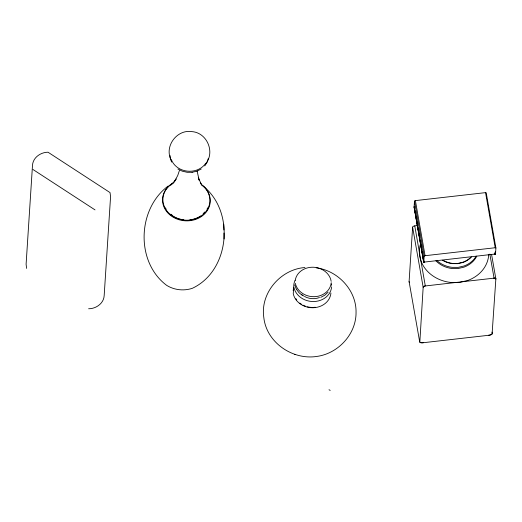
<?xml version="1.0" encoding="UTF-8"?>
<svg xmlns="http://www.w3.org/2000/svg" width="522" height="522" viewBox="0 0 522 522"><rect width="100%" height="100%" fill="white"/><g stroke="black" fill="none" stroke-linecap="round" stroke-linejoin="round"><path stroke-width="0.78" d="M424.51 262.064A0.744 0.372 -10 0 1 423.799 261.763L414.129 206.66L414.475 201.166A0.9 0.45 -10 0 1 415.395 200.605L485.545 192.631A0.718 0.359 -10 0 1 486.23 192.918L495.9 248.022L495.561 253.314A1.325 0.666 -10 0 1 494.203 254.142M423.799 261.763L424.145 256.269L414.475 201.166M492.337 333.441L492.213 333.826A2.825 1.409 -10 0 1 489.453 335.196L422.344 342.823A2.825 1.409 -10 0 1 419.721 342.067L409.098 281.612L412.621 227.174A2.095 1.044 -10 0 1 414.755 225.869L417.182 225.595M414.103 207.038L423.753 262.54L414.103 207.038L414.833 206.96M495.078 252.322L495.326 254.403L495.045 252.811M488.311 335.326A4.567 2.284 -10 0 0 492.096 333.897L495.861 278.898L491.639 254.86M330.935 293.038A19.06 16.469 6.5 0 1 313.011 307.745A19.06 16.469 6.5 0 1 293.26 293.762L293.866 284.353A19.06 16.469 6.5 0 1 295.139 280.229M203.078 186.067C235.2 211.384 229.902 270.631 192.442 288.255L192.364 288.294C183.881 291.139 174.341 290.115 166.72 285.397L166.635 285.338C135.446 261.998 137.299 208.983 168.123 186.067M179.431 170.485L177.715 175.555L174.407 181.689L176.149 178.994L172.28 183.744M208.258 158.59L207.254 162.081L204.774 165.911M205.4 163.986C215.514 152.568 207.13 132.568 191.868 131.616C176.801 129.143 163.973 146.604 171.216 160.124M328.11 292.15L324.912 295.152L320.743 297.37M170.779 185.147L174.361 182.002M201.238 169.017L196.951 171.177L192.116 172.293M304.959 267.532C280.679 269.241 260.165 292.94 263.786 317.298C266.324 342.269 292.294 360.206 316.704 356.448C338.125 353.655 356.337 334.067 356.05 312.28C356.441 290.212 337.858 270.553 316.215 267.832M424.145 256.269A0.9 0.45 -10 0 1 425.065 255.708L495.215 247.735A0.718 0.359 -10 0 1 495.9 248.022M423.773 262.142L494.699 254.083A1.325 0.666 -10 0 0 495.358 253.92M495.861 278.898A1.879 0.94 -10 0 0 494.066 278.148L425.097 285.984A1.879 0.94 -10 0 0 423.172 287.159L419.832 342.106A4.567 2.284 -10 0 0 423.486 342.693M88.616 308.763C96.002 308.809 103.819 303.412 104.172 295.602L110.566 196.722L110.031 192.585L48.031 152.222C40.657 152.209 32.873 157.592 32.494 165.389L26.1 264.262L26.615 268.393M192.135 172.293L187.13 172.293L182.269 171.177L177.885 169.017M294.447 354.34L295.459 354.549M329.004 389.758L330.211 390.384M33.01 169.519L95.011 209.883M302.571 295.582L299.002 292.705L296.379 289.149M200.285 182.746L200.99 183.744M200.376 182.896L202.164 185.473M201.016 183.613L198.308 177.663L199.15 180.194L197.075 170.864M294.734 284.888L296.242 288.927M171.588 162.081L170.185 157.885L170.126 155.615M485.545 192.631L495.215 247.735M495.28 251.721L495.561 253.314M489.845 254.11L494.066 278.148M492.037 332.096L492.318 333.702M415.395 200.605L425.065 255.708M414.429 207.006L414.709 208.598M415.127 210.999L416.249 217.387M416.53 218.986L417.796 226.17M418.076 227.768L419.897 238.149M420.314 240.544L421.998 250.129M422.278 251.728L423.538 258.912M423.818 260.511L424.099 262.109M414.755 225.869L425.306 285.965A2.095 1.044 -10 0 0 423.166 287.263L412.621 227.174M223.742 224.114L223.892 229.961M223.945 233.021L224.095 238.985M201.172 184.416A23.888 20.541 3.7 0 1 203.606 214.842A23.888 20.541 3.7 0 1 168.241 213.354A23.888 20.541 3.7 0 1 172.736 183.215M202.138 185.219A23.523 20.227 3.7 0 1 202.634 214.914A23.523 20.227 3.7 0 1 168.208 212.493A23.523 20.227 3.7 0 1 172.965 183.17M207.71 207.847A22.903 19.692 3.7 0 1 207.025 209.185M204.82 212.304A22.903 19.692 3.7 0 1 203.188 213.981M200.676 215.945A22.903 19.692 3.7 0 1 196.239 218.261M195.561 218.516A22.903 19.692 3.7 0 1 189.819 219.847M183.848 219.847A22.903 19.692 3.7 0 1 170.838 214.503M166.159 209.185A22.903 19.692 3.7 0 1 165.415 207.847M204.839 211.991A22.903 19.692 3.7 0 1 203.208 213.668M172.156 215.175A22.903 19.692 3.7 0 1 170.857 214.19M205.368 163.784A18.812 16.175 3.7 0 1 187.228 171.131A18.812 16.175 3.7 0 1 171.497 159.954M295.224 280.412A18.159 15.693 6.5 0 1 313.154 267.225A18.159 15.693 6.5 0 1 331.17 281.358M331.307 283.922A19.06 16.469 6.5 0 1 331.6 285.345M293.155 290.565A19.06 16.469 6.5 0 1 293.436 289.162M331.216 282.676A18.159 15.693 6.5 0 1 314.14 296.692A18.159 15.693 6.5 0 1 295.322 283.368M319.49 297.527A15.758 13.618 6.5 0 1 304.489 296.444M303.797 296.039A15.758 13.618 6.5 0 1 301.873 294.643M331.646 286.826A19.06 16.469 6.5 0 1 313.722 301.533A19.06 16.469 6.5 0 1 293.971 287.55M315.262 307.256A18.159 15.693 6.5 0 1 307.412 306.812M305.905 306.375A18.159 15.693 6.5 0 1 303.021 305.161M301.683 304.398A18.159 15.693 6.5 0 1 299.817 303.08M296.731 299.876A18.159 15.693 6.5 0 1 295.922 298.669M414.214 206.843A0.744 0.372 -10 0 1 414.129 206.66M409.424 282.291A2.825 1.409 -10 0 1 409.098 281.612M493.858 278.174A2.095 1.044 -10 0 1 495.854 279.002M488.729 254.677A35.222 30.289 3.7 0 1 467.888 280.418L459.327 282.454L450.401 282.402A35.222 30.289 3.7 0 1 420.66 243.578M476.795 256.119A24.86 21.376 3.7 0 1 464.006 267.133L458.101 268.536L451.948 268.504A24.86 21.376 3.7 0 1 435.87 260.772M475.81 256.837A24.86 21.376 3.7 0 1 464.078 265.972L458.179 267.375L452.026 267.342A24.86 21.376 3.7 0 1 437.031 260.667M471.412 256.948A22.068 18.975 3.7 0 1 463.027 262.429L457.846 263.662L452.437 263.63A22.068 18.975 3.7 0 1 442.499 260.23M470.903 257.261A22.068 18.975 3.7 0 1 463.047 262.194L457.859 263.434L452.457 263.401A22.068 18.975 3.7 0 1 443.204 260.406"/></g></svg>
